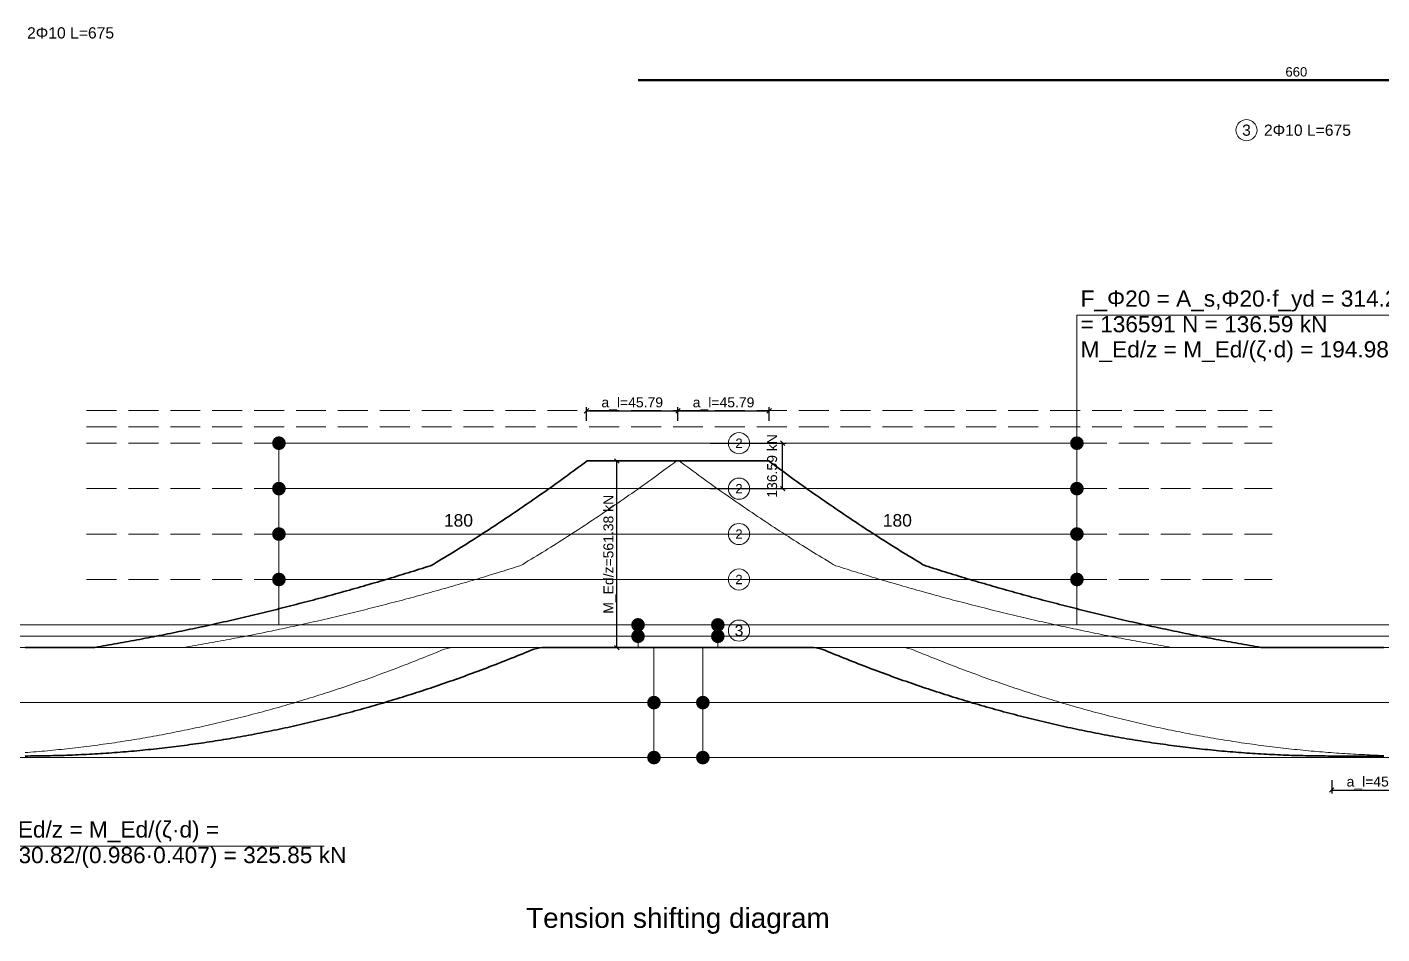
# Model space of a CAD drawing. Header units: millimetres. Extents: x -455 to 11942, y -2742 to 3320.
# Drawn here: x 2015 to 2694, y -2346 to -1892 of the extents above; entities that cross this region are included whole.
import ezdxf
from ezdxf.enums import TextEntityAlignment as Align

# ---------------------------------------------------------------- set-up
doc = ezdxf.new("R2010")
doc.units = ezdxf.units.MM
doc.linetypes.add('RC_DASHED', pattern=[21, 15, -6])
for name, color, linetype, lineweight in [('D-BARS', 1, 'Continuous', 50), ('D-CONCRETE', 7, 'Continuous', 35), ('D-DIM', 3, 'Continuous', 18), ('D-HIDDEN', 8, 'RC_DASHED', 13), ('D-TEXT', 7, 'Continuous', 18)]:
    doc.layers.add(name, color=color, linetype=linetype, lineweight=lineweight)
doc.styles.add('RC_TEXT', font='arial.ttf')
doc.dimstyles.new('RC_D25', dxfattribs={"dimtxt": 5, "dimasz": 2.25, "dimexe": 1.75, "dimexo": 1.25, "dimgap": 1, "dimtad": 1, "dimdec": 1, "dimdsep": 46, "dimtxsty": 'RC_TEXT', "dimblk": 'OBLIQUE', "dimcen": 2.5, "dimclrd": 3, "dimclre": 3, "dimclrt": 3, "dimazin": 3, "dimtfac": 1, "dimtmove": 2, "dimatfit": 3})

# ---------------------------------------------------------------- blocks, each defined once
blk = doc.blocks.new('_Oblique')
at = {"color": 0, "linetype": 'ByBlock', "lineweight": -2}
blk.add_line((-0.5, -0.5), (0.5, 0.5), dxfattribs=at)

msp = doc.modelspace()

# ---------------------------------------------------------------- hatches: boundary and pattern name
at = {"layer": 'D-TEXT'}
h = msp.add_hatch(color=7, dxfattribs=at)
h.dxf.hatch_style = 1
edge = h.paths.add_edge_path()
edge.add_arc((2141.42, -2100.39), 3.44, 0, 360)
h = msp.add_hatch(color=7, dxfattribs=at)
h.dxf.hatch_style = 1
edge = h.paths.add_edge_path()
edge.add_arc((2541.42, -2100.39), 3.44, 0, 360)
h = msp.add_hatch(color=7, dxfattribs=at)
h.dxf.hatch_style = 1
edge = h.paths.add_edge_path()
edge.add_arc((2141.42, -2123.16), 3.44, 0, 360)
h = msp.add_hatch(color=7, dxfattribs=at)
h.dxf.hatch_style = 1
edge = h.paths.add_edge_path()
edge.add_arc((2541.42, -2123.16), 3.44, 0, 360)
h = msp.add_hatch(color=7, dxfattribs=at)
h.dxf.hatch_style = 1
edge = h.paths.add_edge_path()
edge.add_arc((2141.42, -2145.92), 3.44, 0, 360)
h = msp.add_hatch(color=7, dxfattribs=at)
h.dxf.hatch_style = 1
edge = h.paths.add_edge_path()
edge.add_arc((2541.42, -2145.92), 3.44, 0, 360)
h = msp.add_hatch(color=7, dxfattribs=at)
h.dxf.hatch_style = 1
edge = h.paths.add_edge_path()
edge.add_arc((2141.42, -2168.69), 3.44, 0, 360)
h = msp.add_hatch(color=7, dxfattribs=at)
h.dxf.hatch_style = 1
edge = h.paths.add_edge_path()
edge.add_arc((2541.42, -2168.69), 3.44, 0, 360)
h = msp.add_hatch(color=7, dxfattribs=at)
h.dxf.hatch_style = 1
edge = h.paths.add_edge_path()
edge.add_arc((2321.42, -2191.45), 3.44, 0, 360)
h = msp.add_hatch(color=7, dxfattribs=at)
h.dxf.hatch_style = 1
edge = h.paths.add_edge_path()
edge.add_arc((2361.42, -2191.45), 3.44, 0, 360)
h = msp.add_hatch(color=7, dxfattribs=at)
h.dxf.hatch_style = 1
edge = h.paths.add_edge_path()
edge.add_arc((2321.42, -2197.14), 3.44, 0, 360)
h = msp.add_hatch(color=7, dxfattribs=at)
h.dxf.hatch_style = 1
edge = h.paths.add_edge_path()
edge.add_arc((2361.42, -2197.14), 3.44, 0, 360)
h = msp.add_hatch(color=7, dxfattribs=at)
h.dxf.hatch_style = 1
edge = h.paths.add_edge_path()
edge.add_arc((2329.42, -2230.38), 3.44, 0, 360)
h = msp.add_hatch(color=7, dxfattribs=at)
h.dxf.hatch_style = 1
edge = h.paths.add_edge_path()
edge.add_arc((2353.92, -2230.38), 3.44, 0, 360)
h = msp.add_hatch(color=7, dxfattribs=at)
h.dxf.hatch_style = 1
edge = h.paths.add_edge_path()
edge.add_arc((2329.42, -2257.93), 3.44, 0, 360)
h = msp.add_hatch(color=7, dxfattribs=at)
h.dxf.hatch_style = 1
edge = h.paths.add_edge_path()
edge.add_arc((2353.92, -2257.93), 3.44, 0, 360)

# ---------------------------------------------------------------- linework, layer by layer
at = {"layer": 'D-BARS'}
msp.add_lwpolyline([(2321.42, -1918.52), (2981.42, -1918.52), (2981.42, -1933.52)], dxfattribs=at)
at = {"layer": 'D-CONCRETE'}
for points in [[(2014.15, -2202.83), (2015.55, -2202.83), (2016.96, -2202.83), (2018.36, -2202.83), (2019.76, -2202.83), (2021.16, -2202.83), (2022.56, -2202.83), (2023.96, -2202.83), (2025.37, -2202.83), (2026.77, -2202.83), (2028.17, -2202.83), (2029.57, -2202.83), (2030.97, -2202.83), (2032.37, -2202.83), (2033.77, -2202.83), (2035.18, -2202.83), (2036.58, -2202.83), (2037.98, -2202.83), (2039.38, -2202.83), (2040.78, -2202.83), (2042.18, -2202.83), (2043.59, -2202.83), (2044.99, -2202.83), (2046.39, -2202.83), (2047.79, -2202.83), (2049.19, -2202.72), (2050.59, -2202.48), (2051.99, -2202.24), (2053.4, -2202), (2054.8, -2201.75), (2056.2, -2201.51), (2057.6, -2201.26), (2059, -2201.01), (2060.4, -2200.77), (2061.81, -2200.51), (2063.21, -2200.26), (2064.61, -2200), (2066.01, -2199.75), (2067.41, -2199.49), (2068.81, -2199.23), (2070.22, -2198.97), (2071.62, -2198.7), (2073.02, -2198.44), (2074.42, -2198.17), (2075.82, -2197.9), (2077.22, -2197.63), (2078.62, -2197.36), (2080.03, -2197.08), (2081.43, -2196.81), (2082.83, -2196.53), (2084.23, -2196.25), (2085.63, -2195.97), (2087.03, -2195.69), (2088.44, -2195.4), (2089.84, -2195.12), (2091.24, -2194.83), (2092.64, -2194.54), (2094.04, -2194.25), (2095.44, -2193.95), (2096.84, -2193.66), (2098.25, -2193.36), (2099.65, -2193.06), (2101.05, -2192.76), (2102.45, -2192.46), (2103.85, -2192.16), (2105.25, -2191.85), (2106.66, -2191.55), (2108.06, -2191.24), (2109.46, -2190.93), (2110.86, -2190.61), (2112.26, -2190.3), (2113.66, -2189.98), (2115.07, -2189.67), (2116.47, -2189.35), (2117.87, -2189.03), (2119.27, -2188.7), (2120.67, -2188.38), (2122.07, -2188.05), (2123.47, -2187.73), (2124.88, -2187.39), (2126.28, -2187.06), (2127.68, -2186.73), (2129.08, -2186.4), (2130.48, -2186.06), (2131.88, -2185.72), (2133.29, -2185.38), (2134.69, -2185.04), (2136.09, -2184.7), (2137.49, -2184.35), (2138.89, -2184), (2140.29, -2183.66), (2141.69, -2183.3), (2143.1, -2182.95), (2144.5, -2182.6), (2145.9, -2182.24), (2147.3, -2181.89), (2148.7, -2181.53), (2150.1, -2181.17), (2151.51, -2180.8), (2152.91, -2180.44), (2154.31, -2180.07), (2155.71, -2179.71), (2157.11, -2179.34), (2158.51, -2178.97), (2159.91, -2178.59), (2161.32, -2178.22), (2162.72, -2177.84), (2164.12, -2177.46), (2165.52, -2177.08), (2166.92, -2176.7), (2168.32, -2176.32), (2169.73, -2175.93), (2171.13, -2175.55), (2172.53, -2175.16), (2173.93, -2174.77), (2175.33, -2174.38), (2176.73, -2173.98), (2178.14, -2173.59), (2179.54, -2173.19), (2180.94, -2172.79), (2182.34, -2172.39), (2183.74, -2171.99), (2185.14, -2171.58), (2186.54, -2171.18), (2187.95, -2170.77), (2189.35, -2170.36), (2190.75, -2169.95), (2192.15, -2169.54), (2193.55, -2169.12), (2194.95, -2168.71), (2196.36, -2168.29), (2197.76, -2167.87), (2199.16, -2167.45), (2200.56, -2167.02), (2201.96, -2166.6), (2203.36, -2166.17), (2204.76, -2165.74), (2206.17, -2165.31), (2207.57, -2164.88), (2208.97, -2164.45), (2210.37, -2164.01), (2211.77, -2163.58), (2213.17, -2163.14), (2214.58, -2162.7), (2215.98, -2162.25), (2217.38, -2161.81), (2218.78, -2161.09), (2220.18, -2160.25), (2221.58, -2159.41), (2222.98, -2158.56), (2224.39, -2157.7), (2225.79, -2156.85), (2227.19, -2155.99), (2228.59, -2155.12), (2229.99, -2154.26), (2231.39, -2153.38), (2232.8, -2152.51), (2234.2, -2151.63), (2235.6, -2150.75), (2237, -2149.86), (2238.4, -2148.97), (2239.8, -2148.08), (2241.21, -2147.18), (2242.61, -2146.28), (2244.01, -2145.37), (2245.41, -2144.47), (2246.81, -2143.55), (2248.21, -2142.64), (2249.61, -2141.72), (2251.02, -2140.79), (2252.42, -2139.87), (2253.82, -2138.94), (2255.22, -2138), (2256.62, -2137.06), (2258.02, -2136.12), (2259.43, -2135.17), (2260.83, -2134.23), (2262.23, -2133.27), (2263.63, -2132.31), (2265.03, -2131.35), (2266.43, -2130.39), (2267.83, -2129.42), (2269.24, -2128.45), (2270.64, -2127.47), (2272.04, -2126.49), (2273.44, -2125.51), (2274.84, -2124.52), (2276.24, -2123.53), (2277.65, -2122.54), (2279.05, -2121.54), (2280.45, -2120.54), (2281.85, -2119.53), (2283.25, -2118.52), (2284.65, -2117.51), (2286.06, -2116.49), (2287.46, -2115.47), (2288.86, -2114.45), (2290.26, -2113.42), (2291.66, -2112.39), (2293.06, -2111.35), (2294.46, -2110.31), (2295.87, -2109.27), (2297.27, -2109.27), (2298.67, -2109.27), (2300.07, -2109.27), (2301.47, -2109.27), (2302.87, -2109.27), (2304.28, -2109.27), (2305.68, -2109.27), (2307.08, -2109.27), (2308.48, -2109.27), (2309.88, -2109.27), (2311.28, -2109.27), (2312.68, -2109.27), (2314.09, -2109.27), (2315.49, -2109.27), (2316.89, -2109.27), (2318.29, -2109.27), (2319.69, -2109.27), (2321.09, -2109.27), (2322.5, -2109.27), (2323.9, -2109.27), (2325.3, -2109.27), (2326.7, -2109.27), (2328.1, -2109.27), (2329.5, -2109.27), (2330.9, -2109.27), (2332.31, -2109.27), (2333.71, -2109.27), (2335.11, -2109.27), (2336.51, -2109.27), (2337.91, -2109.27), (2339.31, -2109.27), (2340.72, -2109.27), (2342.12, -2109.27), (2343.52, -2109.27), (2344.92, -2109.27), (2346.32, -2109.27), (2347.72, -2109.27), (2349.13, -2109.27), (2350.53, -2109.27), (2351.93, -2109.27), (2353.33, -2109.27), (2354.73, -2109.27), (2356.13, -2109.27), (2357.53, -2109.27), (2358.94, -2109.27), (2360.34, -2109.27), (2361.74, -2109.27), (2363.14, -2109.27), (2364.54, -2109.27), (2365.94, -2109.27), (2367.35, -2109.27), (2368.75, -2109.27), (2370.15, -2109.27), (2371.55, -2109.27), (2372.95, -2109.27), (2374.35, -2109.27), (2375.75, -2109.27), (2377.16, -2109.27), (2378.56, -2109.27), (2379.96, -2109.27), (2381.36, -2109.27), (2382.76, -2109.27), (2384.16, -2109.27), (2385.57, -2109.27), (2386.97, -2109.27), (2388.37, -2110.31), (2389.77, -2111.35), (2391.17, -2112.39), (2392.57, -2113.42), (2393.97, -2114.45), (2395.38, -2115.47), (2396.78, -2116.49), (2398.18, -2117.51), (2399.58, -2118.52), (2400.98, -2119.53), (2402.38, -2120.54), (2403.79, -2121.54), (2405.19, -2122.54), (2406.59, -2123.53), (2407.99, -2124.52), (2409.39, -2125.51), (2410.79, -2126.49), (2412.2, -2127.47), (2413.6, -2128.45), (2415, -2129.42), (2416.4, -2130.39), (2417.8, -2131.35), (2419.2, -2132.31), (2420.6, -2133.27), (2422.01, -2134.23), (2423.41, -2135.17), (2424.81, -2136.12), (2426.21, -2137.06), (2427.61, -2138), (2429.01, -2138.94), (2430.42, -2139.87), (2431.82, -2140.79), (2433.22, -2141.72), (2434.62, -2142.64), (2436.02, -2143.55), (2437.42, -2144.47), (2438.82, -2145.37), (2440.23, -2146.28), (2441.63, -2147.18), (2443.03, -2148.08), (2444.43, -2148.97), (2445.83, -2149.86), (2447.23, -2150.75), (2448.64, -2151.63), (2450.04, -2152.51), (2451.44, -2153.38), (2452.84, -2154.26), (2454.24, -2155.12), (2455.64, -2155.99), (2457.05, -2156.85), (2458.45, -2157.7), (2459.85, -2158.56), (2461.25, -2159.41), (2462.65, -2160.25), (2464.05, -2161.09), (2465.45, -2161.81), (2466.86, -2162.25), (2468.26, -2162.7), (2469.66, -2163.14), (2471.06, -2163.58), (2472.46, -2164.01), (2473.86, -2164.45), (2475.27, -2164.88), (2476.67, -2165.31), (2478.07, -2165.74), (2479.47, -2166.17), (2480.87, -2166.6), (2482.27, -2167.02), (2483.67, -2167.45), (2485.08, -2167.87), (2486.48, -2168.29), (2487.88, -2168.71), (2489.28, -2169.12), (2490.68, -2169.54), (2492.08, -2169.95), (2493.49, -2170.36), (2494.89, -2170.77), (2496.29, -2171.18), (2497.69, -2171.58), (2499.09, -2171.99), (2500.49, -2172.39), (2501.89, -2172.79), (2503.3, -2173.19), (2504.7, -2173.59), (2506.1, -2173.98), (2507.5, -2174.38), (2508.9, -2174.77), (2510.3, -2175.16), (2511.71, -2175.55), (2513.11, -2175.93), (2514.51, -2176.32), (2515.91, -2176.7), (2517.31, -2177.08), (2518.71, -2177.46), (2520.12, -2177.84), (2521.52, -2178.22), (2522.92, -2178.59), (2524.32, -2178.97), (2525.72, -2179.34), (2527.12, -2179.71), (2528.52, -2180.07), (2529.93, -2180.44), (2531.33, -2180.8), (2532.73, -2181.17), (2534.13, -2181.53), (2535.53, -2181.89), (2536.93, -2182.24), (2538.34, -2182.6), (2539.74, -2182.95), (2541.14, -2183.3), (2542.54, -2183.66), (2543.94, -2184), (2545.34, -2184.35), (2546.74, -2184.7), (2548.15, -2185.04), (2549.55, -2185.38), (2550.95, -2185.72), (2552.35, -2186.06), (2553.75, -2186.4), (2555.15, -2186.73), (2556.56, -2187.06), (2557.96, -2187.39), (2559.36, -2187.73), (2560.76, -2188.05), (2562.16, -2188.38), (2563.56, -2188.7), (2564.96, -2189.03), (2566.37, -2189.35), (2567.77, -2189.67), (2569.17, -2189.98), (2570.57, -2190.3), (2571.97, -2190.61), (2573.37, -2190.93), (2574.78, -2191.24), (2576.18, -2191.55), (2577.58, -2191.85), (2578.98, -2192.16), (2580.38, -2192.46), (2581.78, -2192.76), (2583.19, -2193.06), (2584.59, -2193.36), (2585.99, -2193.66), (2587.39, -2193.95), (2588.79, -2194.25), (2590.19, -2194.54), (2591.59, -2194.83), (2593, -2195.12), (2594.4, -2195.4), (2595.8, -2195.69), (2597.2, -2195.97), (2598.6, -2196.25), (2600, -2196.53), (2601.41, -2196.81), (2602.81, -2197.08), (2604.21, -2197.36), (2605.61, -2197.63), (2607.01, -2197.9), (2608.41, -2198.17), (2609.81, -2198.44), (2611.22, -2198.7), (2612.62, -2198.97), (2614.02, -2199.23), (2615.42, -2199.49), (2616.82, -2199.75), (2618.22, -2200), (2619.63, -2200.26), (2621.03, -2200.51), (2622.43, -2200.77), (2623.83, -2201.01), (2625.23, -2201.26), (2626.63, -2201.51), (2628.04, -2201.75), (2629.44, -2202), (2630.84, -2202.24), (2632.24, -2202.48), (2633.64, -2202.72), (2635.04, -2202.83), (2636.44, -2202.83), (2637.85, -2202.83), (2639.25, -2202.83), (2640.65, -2202.83), (2642.05, -2202.83), (2643.45, -2202.83), (2644.85, -2202.83), (2646.26, -2202.83), (2647.66, -2202.83), (2649.06, -2202.83), (2650.46, -2202.83), (2651.86, -2202.83), (2653.26, -2202.83), (2654.66, -2202.83), (2656.07, -2202.83), (2657.47, -2202.83), (2658.87, -2202.83), (2660.27, -2202.83), (2661.67, -2202.83), (2663.07, -2202.83), (2664.48, -2202.83), (2665.88, -2202.83), (2667.28, -2202.83), (2668.68, -2202.83), (2670.08, -2202.83), (2671.48, -2202.83), (2672.88, -2202.83), (2674.29, -2202.83), (2675.69, -2202.83), (2677.09, -2202.83), (2678.49, -2202.83), (2679.89, -2202.83), (2681.29, -2202.83), (2682.7, -2202.83), (2684.1, -2202.83), (2685.5, -2202.83), (2686.9, -2202.83), (2688.3, -2202.83), (2689.7, -2202.83), (2691.11, -2202.83), (2692.51, -2202.83), (2693.91, -2202.83), (2695.31, -2202.83)], [(2014.15, -2257.14), (2015.55, -2257.14), (2016.96, -2257.13), (2018.36, -2257.12), (2019.76, -2257.11), (2021.16, -2257.09), (2022.56, -2257.08), (2023.96, -2257.06), (2025.37, -2257.03), (2026.77, -2257), (2028.17, -2256.97), (2029.57, -2256.93), (2030.97, -2256.89), (2032.37, -2256.85), (2033.77, -2256.81), (2035.18, -2256.76), (2036.58, -2256.71), (2037.98, -2256.65), (2039.38, -2256.6), (2040.78, -2256.53), (2042.18, -2256.47), (2043.59, -2256.41), (2044.99, -2256.33), (2046.39, -2256.26), (2047.79, -2256.18), (2049.19, -2256.1), (2050.59, -2256.02), (2051.99, -2255.93), (2053.4, -2255.84), (2054.8, -2255.75), (2056.2, -2255.65), (2057.6, -2255.55), (2059, -2255.45), (2060.4, -2255.34), (2061.81, -2255.23), (2063.21, -2255.12), (2064.61, -2255.01), (2066.01, -2254.89), (2067.41, -2254.77), (2068.81, -2254.64), (2070.22, -2254.51), (2071.62, -2254.38), (2073.02, -2254.24), (2074.42, -2254.11), (2075.82, -2253.96), (2077.22, -2253.82), (2078.62, -2253.67), (2080.03, -2253.52), (2081.43, -2253.37), (2082.83, -2253.21), (2084.23, -2253.05), (2085.63, -2252.88), (2087.03, -2252.72), (2088.44, -2252.55), (2089.84, -2252.37), (2091.24, -2252.2), (2092.64, -2252.01), (2094.04, -2251.83), (2095.44, -2251.65), (2096.84, -2251.45), (2098.25, -2251.26), (2099.65, -2251.07), (2101.05, -2250.87), (2102.45, -2250.66), (2103.85, -2250.46), (2105.25, -2250.25), (2106.66, -2250.04), (2108.06, -2249.82), (2109.46, -2249.6), (2110.86, -2249.38), (2112.26, -2249.15), (2113.66, -2248.93), (2115.07, -2248.69), (2116.47, -2248.46), (2117.87, -2248.22), (2119.27, -2247.98), (2120.67, -2247.73), (2122.07, -2247.49), (2123.47, -2247.24), (2124.88, -2246.98), (2126.28, -2246.73), (2127.68, -2246.46), (2129.08, -2246.2), (2130.48, -2245.93), (2131.88, -2245.66), (2133.29, -2245.39), (2134.69, -2245.11), (2136.09, -2244.83), (2137.49, -2244.55), (2138.89, -2244.26), (2140.29, -2243.97), (2141.69, -2243.68), (2143.1, -2243.38), (2144.5, -2243.08), (2145.9, -2242.78), (2147.3, -2242.47), (2148.7, -2242.16), (2150.1, -2241.86), (2151.51, -2241.54), (2152.91, -2241.22), (2154.31, -2240.9), (2155.71, -2240.57), (2157.11, -2240.24), (2158.51, -2239.91), (2159.91, -2239.58), (2161.32, -2239.24), (2162.72, -2238.9), (2164.12, -2238.55), (2165.52, -2238.21), (2166.92, -2237.85), (2168.32, -2237.5), (2169.73, -2237.14), (2171.13, -2236.78), (2172.53, -2236.42), (2173.93, -2236.05), (2175.33, -2235.68), (2176.73, -2235.31), (2178.14, -2234.93), (2179.54, -2234.55), (2180.94, -2234.17), (2182.34, -2233.78), (2183.74, -2233.39), (2185.14, -2233), (2186.54, -2232.6), (2187.95, -2232.2), (2189.35, -2231.8), (2190.75, -2231.39), (2192.15, -2230.99), (2193.55, -2230.58), (2194.95, -2230.16), (2196.36, -2229.74), (2197.76, -2229.32), (2199.16, -2228.89), (2200.56, -2228.46), (2201.96, -2228.03), (2203.36, -2227.6), (2204.76, -2227.16), (2206.17, -2226.72), (2207.57, -2226.27), (2208.97, -2225.83), (2210.37, -2225.38), (2211.77, -2224.92), (2213.17, -2224.47), (2214.58, -2224), (2215.98, -2223.54), (2217.38, -2223.07), (2218.78, -2222.6), (2220.18, -2222.13), (2221.58, -2221.65), (2222.98, -2221.17), (2224.39, -2220.69), (2225.79, -2220.2), (2227.19, -2219.71), (2228.59, -2219.22), (2229.99, -2218.72), (2231.39, -2218.23), (2232.8, -2217.73), (2234.2, -2217.22), (2235.6, -2216.71), (2237, -2216.2), (2238.4, -2215.68), (2239.8, -2215.16), (2241.21, -2214.64), (2242.61, -2214.12), (2244.01, -2213.59), (2245.41, -2213.06), (2246.81, -2212.52), (2248.21, -2211.99), (2249.61, -2211.44), (2251.02, -2210.9), (2252.42, -2210.35), (2253.82, -2209.8), (2255.22, -2209.25), (2256.62, -2208.69), (2258.02, -2208.13), (2259.43, -2207.57), (2260.83, -2207), (2262.23, -2206.43), (2263.63, -2205.86), (2265.03, -2205.28), (2266.43, -2204.7), (2267.83, -2204.12), (2269.24, -2203.67), (2270.64, -2203.26), (2272.04, -2202.85), (2273.44, -2202.83), (2274.84, -2202.83), (2276.24, -2202.83), (2277.65, -2202.83), (2279.05, -2202.83), (2280.45, -2202.83), (2281.85, -2202.83), (2283.25, -2202.83), (2284.65, -2202.83), (2286.06, -2202.83), (2287.46, -2202.83), (2288.86, -2202.83), (2290.26, -2202.83), (2291.66, -2202.83), (2293.06, -2202.83), (2294.46, -2202.83), (2295.87, -2202.83), (2297.27, -2202.83), (2298.67, -2202.83), (2300.07, -2202.83), (2301.47, -2202.83), (2302.87, -2202.83), (2304.28, -2202.83), (2305.68, -2202.83), (2307.08, -2202.83), (2308.48, -2202.83), (2309.88, -2202.83), (2311.28, -2202.83), (2312.68, -2202.83), (2314.09, -2202.83), (2315.49, -2202.83), (2316.89, -2202.83), (2318.29, -2202.83), (2319.69, -2202.83), (2321.09, -2202.83), (2322.5, -2202.83), (2323.9, -2202.83), (2325.3, -2202.83), (2326.7, -2202.83), (2328.1, -2202.83), (2329.5, -2202.83), (2330.9, -2202.83), (2332.31, -2202.83), (2333.71, -2202.83), (2335.11, -2202.83), (2336.51, -2202.83), (2337.91, -2202.83), (2339.31, -2202.83), (2340.72, -2202.83), (2342.12, -2202.83), (2343.52, -2202.83), (2344.92, -2202.83), (2346.32, -2202.83), (2347.72, -2202.83), (2349.13, -2202.83), (2350.53, -2202.83), (2351.93, -2202.83), (2353.33, -2202.83), (2354.73, -2202.83), (2356.13, -2202.83), (2357.53, -2202.83), (2358.94, -2202.83), (2360.34, -2202.83), (2361.74, -2202.83), (2363.14, -2202.83), (2364.54, -2202.83), (2365.94, -2202.83), (2367.35, -2202.83), (2368.75, -2202.83), (2370.15, -2202.83), (2371.55, -2202.83), (2372.95, -2202.83), (2374.35, -2202.83), (2375.75, -2202.83), (2377.16, -2202.83), (2378.56, -2202.83), (2379.96, -2202.83), (2381.36, -2202.83), (2382.76, -2202.83), (2384.16, -2202.83), (2385.57, -2202.83), (2386.97, -2202.83), (2388.37, -2202.83), (2389.77, -2202.83), (2391.17, -2202.83), (2392.57, -2202.83), (2393.97, -2202.83), (2395.38, -2202.83), (2396.78, -2202.83), (2398.18, -2202.83), (2399.58, -2202.83), (2400.98, -2202.83), (2402.38, -2202.83), (2403.79, -2202.83), (2405.19, -2202.83), (2406.59, -2202.83), (2407.99, -2202.83), (2409.39, -2202.83), (2410.79, -2202.85), (2412.2, -2203.26), (2413.6, -2203.67), (2415, -2204.12), (2416.4, -2204.7), (2417.8, -2205.28), (2419.2, -2205.86), (2420.6, -2206.43), (2422.01, -2207), (2423.41, -2207.57), (2424.81, -2208.13), (2426.21, -2208.69), (2427.61, -2209.25), (2429.01, -2209.8), (2430.42, -2210.35), (2431.82, -2210.9), (2433.22, -2211.44), (2434.62, -2211.99), (2436.02, -2212.52), (2437.42, -2213.06), (2438.82, -2213.59), (2440.23, -2214.12), (2441.63, -2214.64), (2443.03, -2215.16), (2444.43, -2215.68), (2445.83, -2216.2), (2447.23, -2216.71), (2448.64, -2217.22), (2450.04, -2217.73), (2451.44, -2218.23), (2452.84, -2218.72), (2454.24, -2219.22), (2455.64, -2219.71), (2457.05, -2220.2), (2458.45, -2220.69), (2459.85, -2221.17), (2461.25, -2221.65), (2462.65, -2222.13), (2464.05, -2222.6), (2465.45, -2223.07), (2466.86, -2223.54), (2468.26, -2224), (2469.66, -2224.47), (2471.06, -2224.92), (2472.46, -2225.38), (2473.86, -2225.83), (2475.27, -2226.27), (2476.67, -2226.72), (2478.07, -2227.16), (2479.47, -2227.6), (2480.87, -2228.03), (2482.27, -2228.46), (2483.67, -2228.89), (2485.08, -2229.32), (2486.48, -2229.74), (2487.88, -2230.16), (2489.28, -2230.58), (2490.68, -2230.99), (2492.08, -2231.39), (2493.49, -2231.8), (2494.89, -2232.2), (2496.29, -2232.6), (2497.69, -2233), (2499.09, -2233.39), (2500.49, -2233.78), (2501.89, -2234.17), (2503.3, -2234.55), (2504.7, -2234.93), (2506.1, -2235.31), (2507.5, -2235.68), (2508.9, -2236.05), (2510.3, -2236.42), (2511.71, -2236.78), (2513.11, -2237.14), (2514.51, -2237.5), (2515.91, -2237.85), (2517.31, -2238.21), (2518.71, -2238.55), (2520.12, -2238.9), (2521.52, -2239.24), (2522.92, -2239.58), (2524.32, -2239.91), (2525.72, -2240.24), (2527.12, -2240.57), (2528.52, -2240.9), (2529.93, -2241.22), (2531.33, -2241.54), (2532.73, -2241.86), (2534.13, -2242.16), (2535.53, -2242.47), (2536.93, -2242.78), (2538.34, -2243.08), (2539.74, -2243.38), (2541.14, -2243.68), (2542.54, -2243.97), (2543.94, -2244.26), (2545.34, -2244.55), (2546.74, -2244.83), (2548.15, -2245.11), (2549.55, -2245.39), (2550.95, -2245.66), (2552.35, -2245.93), (2553.75, -2246.2), (2555.15, -2246.46), (2556.56, -2246.73), (2557.96, -2246.98), (2559.36, -2247.24), (2560.76, -2247.49), (2562.16, -2247.73), (2563.56, -2247.98), (2564.96, -2248.22), (2566.37, -2248.46), (2567.77, -2248.69), (2569.17, -2248.93), (2570.57, -2249.15), (2571.97, -2249.38), (2573.37, -2249.6), (2574.78, -2249.82), (2576.18, -2250.04), (2577.58, -2250.25), (2578.98, -2250.46), (2580.38, -2250.66), (2581.78, -2250.87), (2583.19, -2251.07), (2584.59, -2251.26), (2585.99, -2251.45), (2587.39, -2251.65), (2588.79, -2251.83), (2590.19, -2252.01), (2591.59, -2252.2), (2593, -2252.37), (2594.4, -2252.55), (2595.8, -2252.72), (2597.2, -2252.88), (2598.6, -2253.05), (2600, -2253.21), (2601.41, -2253.37), (2602.81, -2253.52), (2604.21, -2253.67), (2605.61, -2253.82), (2607.01, -2253.96), (2608.41, -2254.11), (2609.81, -2254.24), (2611.22, -2254.38), (2612.62, -2254.51), (2614.02, -2254.64), (2615.42, -2254.77), (2616.82, -2254.89), (2618.22, -2255.01), (2619.63, -2255.12), (2621.03, -2255.23), (2622.43, -2255.34), (2623.83, -2255.45), (2625.23, -2255.55), (2626.63, -2255.65), (2628.04, -2255.75), (2629.44, -2255.84), (2630.84, -2255.93), (2632.24, -2256.02), (2633.64, -2256.1), (2635.04, -2256.18), (2636.44, -2256.26), (2637.85, -2256.33), (2639.25, -2256.41), (2640.65, -2256.47), (2642.05, -2256.53), (2643.45, -2256.6), (2644.85, -2256.65), (2646.26, -2256.71), (2647.66, -2256.76), (2649.06, -2256.81), (2650.46, -2256.85), (2651.86, -2256.89), (2653.26, -2256.93), (2654.66, -2256.97), (2656.07, -2257), (2657.47, -2257.03), (2658.87, -2257.06), (2660.27, -2257.08), (2661.67, -2257.09), (2663.07, -2257.11), (2664.48, -2257.12), (2665.88, -2257.13), (2667.28, -2257.14), (2668.68, -2257.14), (2670.08, -2257.14), (2671.48, -2257.14), (2672.88, -2257.14), (2674.29, -2257.14), (2675.69, -2257.14), (2677.09, -2257.14), (2678.49, -2257.14), (2679.89, -2257.14), (2681.29, -2257.14), (2682.7, -2257.14), (2684.1, -2257.14), (2685.5, -2257.14), (2686.9, -2257.14), (2688.3, -2257.14), (2689.7, -2257.14), (2691.11, -2257.14), (2692.51, -2257.14), (2693.91, -2257.14), (2695.31, -2257.14)]]:
    msp.add_lwpolyline(points, dxfattribs=at)
at = {"layer": 'D-HIDDEN'}
for p, q in [((2044.99, -2084), (2639.25, -2084)), ((2044.99, -2092.2), (2639.25, -2092.2)), ((2044.99, -2100.39), (2141.42, -2100.39)), ((2541.42, -2100.39), (2639.25, -2100.39)), ((2044.99, -2123.16), (2141.42, -2123.16)), ((2541.42, -2123.16), (2639.25, -2123.16)), ((2044.99, -2145.92), (2141.42, -2145.92)), ((2541.42, -2145.92), (2639.25, -2145.92)), ((2044.99, -2168.69), (2141.42, -2168.69)), ((2541.42, -2168.69), (2639.25, -2168.69))]:
    msp.add_line(p, q, dxfattribs=at)
at = {"layer": 'D-TEXT'}
for p, q in [((2541.42, -2100.39), (2541.42, -2036.27)), ((2541.42, -2036.27), (2813.44, -2036.27)), ((2141.42, -2100.39), (2541.42, -2100.39)), ((2141.42, -2191.45), (2141.42, -2100.39)), ((2541.42, -2191.45), (2541.42, -2100.39)), ((2141.42, -2123.16), (2541.42, -2123.16)), ((2141.42, -2145.92), (2541.42, -2145.92)), ((2321.42, -2145.92), (2141.42, -2145.92)), ((2361.42, -2145.92), (2541.42, -2145.92)), ((2141.42, -2168.69), (2541.42, -2168.69)), ((1701.42, -2191.45), (2981.42, -2191.45)), ((2321.42, -2202.83), (2321.42, -2191.45)), ((2361.42, -2202.83), (2361.42, -2191.45)), ((1701.42, -2197.14), (2981.42, -2197.14)), ((1698.92, -2202.83), (2983.92, -2202.83)), ((2329.42, -2202.83), (2329.42, -2257.93)), ((2353.92, -2202.83), (2353.92, -2257.93)), ((1701.42, -2230.38), (2981.42, -2230.38)), ((1701.42, -2257.93), (2981.42, -2257.93))]:
    msp.add_line(p, q, dxfattribs=at)
for points in [[(2014.15, -2202.83), (2015.55, -2202.83), (2016.96, -2202.83), (2018.36, -2202.83), (2019.76, -2202.83), (2021.16, -2202.83), (2022.56, -2202.83), (2023.96, -2202.83), (2025.37, -2202.83), (2026.77, -2202.83), (2028.17, -2202.83), (2029.57, -2202.83), (2030.97, -2202.83), (2032.37, -2202.83), (2033.77, -2202.83), (2035.18, -2202.83), (2036.58, -2202.83), (2037.98, -2202.83), (2039.38, -2202.83), (2040.78, -2202.83), (2042.18, -2202.83), (2043.59, -2202.83), (2044.99, -2202.83), (2046.39, -2202.83), (2047.79, -2202.83), (2049.19, -2202.83), (2050.59, -2202.83), (2051.99, -2202.83), (2053.4, -2202.83), (2054.8, -2202.83), (2056.2, -2202.83), (2057.6, -2202.83), (2059, -2202.83), (2060.4, -2202.83), (2061.81, -2202.83), (2063.21, -2202.83), (2064.61, -2202.83), (2066.01, -2202.83), (2067.41, -2202.83), (2068.81, -2202.83), (2070.22, -2202.83), (2071.62, -2202.83), (2073.02, -2202.83), (2074.42, -2202.83), (2075.82, -2202.83), (2077.22, -2202.83), (2078.62, -2202.83), (2080.03, -2202.83), (2081.43, -2202.83), (2082.83, -2202.83), (2084.23, -2202.83), (2085.63, -2202.83), (2087.03, -2202.83), (2088.44, -2202.83), (2089.84, -2202.83), (2091.24, -2202.83), (2092.64, -2202.83), (2094.04, -2202.72), (2095.44, -2202.48), (2096.84, -2202.24), (2098.25, -2202), (2099.65, -2201.75), (2101.05, -2201.51), (2102.45, -2201.26), (2103.85, -2201.01), (2105.25, -2200.77), (2106.66, -2200.51), (2108.06, -2200.26), (2109.46, -2200), (2110.86, -2199.75), (2112.26, -2199.49), (2113.66, -2199.23), (2115.07, -2198.97), (2116.47, -2198.7), (2117.87, -2198.44), (2119.27, -2198.17), (2120.67, -2197.9), (2122.07, -2197.63), (2123.47, -2197.36), (2124.88, -2197.08), (2126.28, -2196.81), (2127.68, -2196.53), (2129.08, -2196.25), (2130.48, -2195.97), (2131.88, -2195.69), (2133.29, -2195.4), (2134.69, -2195.12), (2136.09, -2194.83), (2137.49, -2194.54), (2138.89, -2194.25), (2140.29, -2193.95), (2141.69, -2193.66), (2143.1, -2193.36), (2144.5, -2193.06), (2145.9, -2192.76), (2147.3, -2192.46), (2148.7, -2192.16), (2150.1, -2191.85), (2151.51, -2191.55), (2152.91, -2191.24), (2154.31, -2190.93), (2155.71, -2190.61), (2157.11, -2190.3), (2158.51, -2189.98), (2159.91, -2189.67), (2161.32, -2189.35), (2162.72, -2189.03), (2164.12, -2188.7), (2165.52, -2188.38), (2166.92, -2188.05), (2168.32, -2187.73), (2169.73, -2187.39), (2171.13, -2187.06), (2172.53, -2186.73), (2173.93, -2186.4), (2175.33, -2186.06), (2176.73, -2185.72), (2178.14, -2185.38), (2179.54, -2185.04), (2180.94, -2184.7), (2182.34, -2184.35), (2183.74, -2184), (2185.14, -2183.66), (2186.54, -2183.3), (2187.95, -2182.95), (2189.35, -2182.6), (2190.75, -2182.24), (2192.15, -2181.89), (2193.55, -2181.53), (2194.95, -2181.17), (2196.36, -2180.8), (2197.76, -2180.44), (2199.16, -2180.07), (2200.56, -2179.71), (2201.96, -2179.34), (2203.36, -2178.97), (2204.76, -2178.59), (2206.17, -2178.22), (2207.57, -2177.84), (2208.97, -2177.46), (2210.37, -2177.08), (2211.77, -2176.7), (2213.17, -2176.32), (2214.58, -2175.93), (2215.98, -2175.55), (2217.38, -2175.16), (2218.78, -2174.77), (2220.18, -2174.38), (2221.58, -2173.98), (2222.98, -2173.59), (2224.39, -2173.19), (2225.79, -2172.79), (2227.19, -2172.39), (2228.59, -2171.99), (2229.99, -2171.58), (2231.39, -2171.18), (2232.8, -2170.77), (2234.2, -2170.36), (2235.6, -2169.95), (2237, -2169.54), (2238.4, -2169.12), (2239.8, -2168.71), (2241.21, -2168.29), (2242.61, -2167.87), (2244.01, -2167.45), (2245.41, -2167.02), (2246.81, -2166.6), (2248.21, -2166.17), (2249.61, -2165.74), (2251.02, -2165.31), (2252.42, -2164.88), (2253.82, -2164.45), (2255.22, -2164.01), (2256.62, -2163.58), (2258.02, -2163.14), (2259.43, -2162.7), (2260.83, -2162.25), (2262.23, -2161.81), (2263.63, -2161.09), (2265.03, -2160.25), (2266.43, -2159.41), (2267.83, -2158.56), (2269.24, -2157.7), (2270.64, -2156.85), (2272.04, -2155.99), (2273.44, -2155.12), (2274.84, -2154.26), (2276.24, -2153.38), (2277.65, -2152.51), (2279.05, -2151.63), (2280.45, -2150.75), (2281.85, -2149.86), (2283.25, -2148.97), (2284.65, -2148.08), (2286.06, -2147.18), (2287.46, -2146.28), (2288.86, -2145.37), (2290.26, -2144.47), (2291.66, -2143.55), (2293.06, -2142.64), (2294.46, -2141.72), (2295.87, -2140.79), (2297.27, -2139.87), (2298.67, -2138.94), (2300.07, -2138), (2301.47, -2137.06), (2302.87, -2136.12), (2304.28, -2135.17), (2305.68, -2134.23), (2307.08, -2133.27), (2308.48, -2132.31), (2309.88, -2131.35), (2311.28, -2130.39), (2312.68, -2129.42), (2314.09, -2128.45), (2315.49, -2127.47), (2316.89, -2126.49), (2318.29, -2125.51), (2319.69, -2124.52), (2321.09, -2123.53), (2322.5, -2122.54), (2323.9, -2121.54), (2325.3, -2120.54), (2326.7, -2119.53), (2328.1, -2118.52), (2329.5, -2117.51), (2330.9, -2116.49), (2332.31, -2115.47), (2333.71, -2114.45), (2335.11, -2113.42), (2336.51, -2112.39), (2337.91, -2111.35), (2339.31, -2110.31), (2340.72, -2109.27), (2342.12, -2109.27), (2343.52, -2110.31), (2344.92, -2111.35), (2346.32, -2112.39), (2347.72, -2113.42), (2349.13, -2114.45), (2350.53, -2115.47), (2351.93, -2116.49), (2353.33, -2117.51), (2354.73, -2118.52), (2356.13, -2119.53), (2357.53, -2120.54), (2358.94, -2121.54), (2360.34, -2122.54), (2361.74, -2123.53), (2363.14, -2124.52), (2364.54, -2125.51), (2365.94, -2126.49), (2367.35, -2127.47), (2368.75, -2128.45), (2370.15, -2129.42), (2371.55, -2130.39), (2372.95, -2131.35), (2374.35, -2132.31), (2375.75, -2133.27), (2377.16, -2134.23), (2378.56, -2135.17), (2379.96, -2136.12), (2381.36, -2137.06), (2382.76, -2138), (2384.16, -2138.94), (2385.57, -2139.87), (2386.97, -2140.79), (2388.37, -2141.72), (2389.77, -2142.64), (2391.17, -2143.55), (2392.57, -2144.47), (2393.97, -2145.37), (2395.38, -2146.28), (2396.78, -2147.18), (2398.18, -2148.08), (2399.58, -2148.97), (2400.98, -2149.86), (2402.38, -2150.75), (2403.79, -2151.63), (2405.19, -2152.51), (2406.59, -2153.38), (2407.99, -2154.26), (2409.39, -2155.12), (2410.79, -2155.99), (2412.2, -2156.85), (2413.6, -2157.7), (2415, -2158.56), (2416.4, -2159.41), (2417.8, -2160.25), (2419.2, -2161.09), (2420.6, -2161.81), (2422.01, -2162.25), (2423.41, -2162.7), (2424.81, -2163.14), (2426.21, -2163.58), (2427.61, -2164.01), (2429.01, -2164.45), (2430.42, -2164.88), (2431.82, -2165.31), (2433.22, -2165.74), (2434.62, -2166.17), (2436.02, -2166.6), (2437.42, -2167.02), (2438.82, -2167.45), (2440.23, -2167.87), (2441.63, -2168.29), (2443.03, -2168.71), (2444.43, -2169.12), (2445.83, -2169.54), (2447.23, -2169.95), (2448.64, -2170.36), (2450.04, -2170.77), (2451.44, -2171.18), (2452.84, -2171.58), (2454.24, -2171.99), (2455.64, -2172.39), (2457.05, -2172.79), (2458.45, -2173.19), (2459.85, -2173.59), (2461.25, -2173.98), (2462.65, -2174.38), (2464.05, -2174.77), (2465.45, -2175.16), (2466.86, -2175.55), (2468.26, -2175.93), (2469.66, -2176.32), (2471.06, -2176.7), (2472.46, -2177.08), (2473.86, -2177.46), (2475.27, -2177.84), (2476.67, -2178.22), (2478.07, -2178.59), (2479.47, -2178.97), (2480.87, -2179.34), (2482.27, -2179.71), (2483.67, -2180.07), (2485.08, -2180.44), (2486.48, -2180.8), (2487.88, -2181.17), (2489.28, -2181.53), (2490.68, -2181.89), (2492.08, -2182.24), (2493.49, -2182.6), (2494.89, -2182.95), (2496.29, -2183.3), (2497.69, -2183.66), (2499.09, -2184), (2500.49, -2184.35), (2501.89, -2184.7), (2503.3, -2185.04), (2504.7, -2185.38), (2506.1, -2185.72), (2507.5, -2186.06), (2508.9, -2186.4), (2510.3, -2186.73), (2511.71, -2187.06), (2513.11, -2187.39), (2514.51, -2187.73), (2515.91, -2188.05), (2517.31, -2188.38), (2518.71, -2188.7), (2520.12, -2189.03), (2521.52, -2189.35), (2522.92, -2189.67), (2524.32, -2189.98), (2525.72, -2190.3), (2527.12, -2190.61), (2528.52, -2190.93), (2529.93, -2191.24), (2531.33, -2191.55), (2532.73, -2191.85), (2534.13, -2192.16), (2535.53, -2192.46), (2536.93, -2192.76), (2538.34, -2193.06), (2539.74, -2193.36), (2541.14, -2193.66), (2542.54, -2193.95), (2543.94, -2194.25), (2545.34, -2194.54), (2546.74, -2194.83), (2548.15, -2195.12), (2549.55, -2195.4), (2550.95, -2195.69), (2552.35, -2195.97), (2553.75, -2196.25), (2555.15, -2196.53), (2556.56, -2196.81), (2557.96, -2197.08), (2559.36, -2197.36), (2560.76, -2197.63), (2562.16, -2197.9), (2563.56, -2198.17), (2564.96, -2198.44), (2566.37, -2198.7), (2567.77, -2198.97), (2569.17, -2199.23), (2570.57, -2199.49), (2571.97, -2199.75), (2573.37, -2200), (2574.78, -2200.26), (2576.18, -2200.51), (2577.58, -2200.77), (2578.98, -2201.01), (2580.38, -2201.26), (2581.78, -2201.51), (2583.19, -2201.75), (2584.59, -2202), (2585.99, -2202.24), (2587.39, -2202.48), (2588.79, -2202.72), (2590.19, -2202.83), (2591.59, -2202.83), (2593, -2202.83), (2594.4, -2202.83), (2595.8, -2202.83), (2597.2, -2202.83), (2598.6, -2202.83), (2600, -2202.83), (2601.41, -2202.83), (2602.81, -2202.83), (2604.21, -2202.83), (2605.61, -2202.83), (2607.01, -2202.83), (2608.41, -2202.83), (2609.81, -2202.83), (2611.22, -2202.83), (2612.62, -2202.83), (2614.02, -2202.83), (2615.42, -2202.83), (2616.82, -2202.83), (2618.22, -2202.83), (2619.63, -2202.83), (2621.03, -2202.83), (2622.43, -2202.83), (2623.83, -2202.83), (2625.23, -2202.83), (2626.63, -2202.83), (2628.04, -2202.83), (2629.44, -2202.83), (2630.84, -2202.83), (2632.24, -2202.83), (2633.64, -2202.83), (2635.04, -2202.83), (2636.44, -2202.83), (2637.85, -2202.83), (2639.25, -2202.83), (2640.65, -2202.83), (2642.05, -2202.83), (2643.45, -2202.83), (2644.85, -2202.83), (2646.26, -2202.83), (2647.66, -2202.83), (2649.06, -2202.83), (2650.46, -2202.83), (2651.86, -2202.83), (2653.26, -2202.83), (2654.66, -2202.83), (2656.07, -2202.83), (2657.47, -2202.83), (2658.87, -2202.83), (2660.27, -2202.83), (2661.67, -2202.83), (2663.07, -2202.83), (2664.48, -2202.83), (2665.88, -2202.83), (2667.28, -2202.83), (2668.68, -2202.83), (2670.08, -2202.83), (2671.48, -2202.83), (2672.88, -2202.83), (2674.29, -2202.83), (2675.69, -2202.83), (2677.09, -2202.83), (2678.49, -2202.83), (2679.89, -2202.83), (2681.29, -2202.83), (2682.7, -2202.83), (2684.1, -2202.83), (2685.5, -2202.83), (2686.9, -2202.83), (2688.3, -2202.83), (2689.7, -2202.83), (2691.11, -2202.83), (2692.51, -2202.83), (2693.91, -2202.83), (2695.31, -2202.83)], [(2014.15, -2255.45), (2015.55, -2255.34), (2016.96, -2255.23), (2018.36, -2255.12), (2019.76, -2255.01), (2021.16, -2254.89), (2022.56, -2254.77), (2023.96, -2254.64), (2025.37, -2254.51), (2026.77, -2254.38), (2028.17, -2254.24), (2029.57, -2254.11), (2030.97, -2253.96), (2032.37, -2253.82), (2033.77, -2253.67), (2035.18, -2253.52), (2036.58, -2253.37), (2037.98, -2253.21), (2039.38, -2253.05), (2040.78, -2252.88), (2042.18, -2252.72), (2043.59, -2252.55), (2044.99, -2252.37), (2046.39, -2252.2), (2047.79, -2252.01), (2049.19, -2251.83), (2050.59, -2251.65), (2051.99, -2251.45), (2053.4, -2251.26), (2054.8, -2251.07), (2056.2, -2250.87), (2057.6, -2250.66), (2059, -2250.46), (2060.4, -2250.25), (2061.81, -2250.04), (2063.21, -2249.82), (2064.61, -2249.6), (2066.01, -2249.38), (2067.41, -2249.15), (2068.81, -2248.93), (2070.22, -2248.69), (2071.62, -2248.46), (2073.02, -2248.22), (2074.42, -2247.98), (2075.82, -2247.73), (2077.22, -2247.49), (2078.62, -2247.24), (2080.03, -2246.98), (2081.43, -2246.73), (2082.83, -2246.46), (2084.23, -2246.2), (2085.63, -2245.93), (2087.03, -2245.66), (2088.44, -2245.39), (2089.84, -2245.11), (2091.24, -2244.83), (2092.64, -2244.55), (2094.04, -2244.26), (2095.44, -2243.97), (2096.84, -2243.68), (2098.25, -2243.38), (2099.65, -2243.08), (2101.05, -2242.78), (2102.45, -2242.47), (2103.85, -2242.16), (2105.25, -2241.86), (2106.66, -2241.54), (2108.06, -2241.22), (2109.46, -2240.9), (2110.86, -2240.57), (2112.26, -2240.24), (2113.66, -2239.91), (2115.07, -2239.58), (2116.47, -2239.24), (2117.87, -2238.9), (2119.27, -2238.55), (2120.67, -2238.21), (2122.07, -2237.85), (2123.47, -2237.5), (2124.88, -2237.14), (2126.28, -2236.78), (2127.68, -2236.42), (2129.08, -2236.05), (2130.48, -2235.68), (2131.88, -2235.31), (2133.29, -2234.93), (2134.69, -2234.55), (2136.09, -2234.17), (2137.49, -2233.78), (2138.89, -2233.39), (2140.29, -2233), (2141.69, -2232.6), (2143.1, -2232.2), (2144.5, -2231.8), (2145.9, -2231.39), (2147.3, -2230.99), (2148.7, -2230.58), (2150.1, -2230.16), (2151.51, -2229.74), (2152.91, -2229.32), (2154.31, -2228.89), (2155.71, -2228.46), (2157.11, -2228.03), (2158.51, -2227.6), (2159.91, -2227.16), (2161.32, -2226.72), (2162.72, -2226.27), (2164.12, -2225.83), (2165.52, -2225.38), (2166.92, -2224.92), (2168.32, -2224.47), (2169.73, -2224), (2171.13, -2223.54), (2172.53, -2223.07), (2173.93, -2222.6), (2175.33, -2222.13), (2176.73, -2221.65), (2178.14, -2221.17), (2179.54, -2220.69), (2180.94, -2220.2), (2182.34, -2219.71), (2183.74, -2219.22), (2185.14, -2218.72), (2186.54, -2218.23), (2187.95, -2217.73), (2189.35, -2217.22), (2190.75, -2216.71), (2192.15, -2216.2), (2193.55, -2215.68), (2194.95, -2215.16), (2196.36, -2214.64), (2197.76, -2214.12), (2199.16, -2213.59), (2200.56, -2213.06), (2201.96, -2212.52), (2203.36, -2211.99), (2204.76, -2211.44), (2206.17, -2210.9), (2207.57, -2210.35), (2208.97, -2209.8), (2210.37, -2209.25), (2211.77, -2208.69), (2213.17, -2208.13), (2214.58, -2207.57), (2215.98, -2207), (2217.38, -2206.43), (2218.78, -2205.86), (2220.18, -2205.28), (2221.58, -2204.7), (2222.98, -2204.12), (2224.39, -2203.67), (2225.79, -2203.26), (2227.19, -2202.85), (2228.59, -2202.83), (2229.99, -2202.83), (2231.39, -2202.83), (2232.8, -2202.83), (2234.2, -2202.83), (2235.6, -2202.83), (2237, -2202.83), (2238.4, -2202.83), (2239.8, -2202.83), (2241.21, -2202.83), (2242.61, -2202.83), (2244.01, -2202.83), (2245.41, -2202.83), (2246.81, -2202.83), (2248.21, -2202.83), (2249.61, -2202.83), (2251.02, -2202.83), (2252.42, -2202.83), (2253.82, -2202.83), (2255.22, -2202.83), (2256.62, -2202.83), (2258.02, -2202.83), (2259.43, -2202.83), (2260.83, -2202.83), (2262.23, -2202.83), (2263.63, -2202.83), (2265.03, -2202.83), (2266.43, -2202.83), (2267.83, -2202.83), (2269.24, -2202.83), (2270.64, -2202.83), (2272.04, -2202.83), (2273.44, -2202.83), (2274.84, -2202.83), (2276.24, -2202.83), (2277.65, -2202.83), (2279.05, -2202.83), (2280.45, -2202.83), (2281.85, -2202.83), (2283.25, -2202.83), (2284.65, -2202.83), (2286.06, -2202.83), (2287.46, -2202.83), (2288.86, -2202.83), (2290.26, -2202.83), (2291.66, -2202.83), (2293.06, -2202.83), (2294.46, -2202.83), (2295.87, -2202.83), (2297.27, -2202.83), (2298.67, -2202.83), (2300.07, -2202.83), (2301.47, -2202.83), (2302.87, -2202.83), (2304.28, -2202.83), (2305.68, -2202.83), (2307.08, -2202.83), (2308.48, -2202.83), (2309.88, -2202.83), (2311.28, -2202.83), (2312.68, -2202.83), (2314.09, -2202.83), (2315.49, -2202.83), (2316.89, -2202.83), (2318.29, -2202.83), (2319.69, -2202.83), (2321.09, -2202.83), (2322.5, -2202.83), (2323.9, -2202.83), (2325.3, -2202.83), (2326.7, -2202.83), (2328.1, -2202.83), (2329.5, -2202.83), (2330.9, -2202.83), (2332.31, -2202.83), (2333.71, -2202.83), (2335.11, -2202.83), (2336.51, -2202.83), (2337.91, -2202.83), (2339.31, -2202.83), (2340.72, -2202.83), (2342.12, -2202.83), (2343.52, -2202.83), (2344.92, -2202.83), (2346.32, -2202.83), (2347.72, -2202.83), (2349.13, -2202.83), (2350.53, -2202.83), (2351.93, -2202.83), (2353.33, -2202.83), (2354.73, -2202.83), (2356.13, -2202.83), (2357.53, -2202.83), (2358.94, -2202.83), (2360.34, -2202.83), (2361.74, -2202.83), (2363.14, -2202.83), (2364.54, -2202.83), (2365.94, -2202.83), (2367.35, -2202.83), (2368.75, -2202.83), (2370.15, -2202.83), (2371.55, -2202.83), (2372.95, -2202.83), (2374.35, -2202.83), (2375.75, -2202.83), (2377.16, -2202.83), (2378.56, -2202.83), (2379.96, -2202.83), (2381.36, -2202.83), (2382.76, -2202.83), (2384.16, -2202.83), (2385.57, -2202.83), (2386.97, -2202.83), (2388.37, -2202.83), (2389.77, -2202.83), (2391.17, -2202.83), (2392.57, -2202.83), (2393.97, -2202.83), (2395.38, -2202.83), (2396.78, -2202.83), (2398.18, -2202.83), (2399.58, -2202.83), (2400.98, -2202.83), (2402.38, -2202.83), (2403.79, -2202.83), (2405.19, -2202.83), (2406.59, -2202.83), (2407.99, -2202.83), (2409.39, -2202.83), (2410.79, -2202.83), (2412.2, -2202.83), (2413.6, -2202.83), (2415, -2202.83), (2416.4, -2202.83), (2417.8, -2202.83), (2419.2, -2202.83), (2420.6, -2202.83), (2422.01, -2202.83), (2423.41, -2202.83), (2424.81, -2202.83), (2426.21, -2202.83), (2427.61, -2202.83), (2429.01, -2202.83), (2430.42, -2202.83), (2431.82, -2202.83), (2433.22, -2202.83), (2434.62, -2202.83), (2436.02, -2202.83), (2437.42, -2202.83), (2438.82, -2202.83), (2440.23, -2202.83), (2441.63, -2202.83), (2443.03, -2202.83), (2444.43, -2202.83), (2445.83, -2202.83), (2447.23, -2202.83), (2448.64, -2202.83), (2450.04, -2202.83), (2451.44, -2202.83), (2452.84, -2202.83), (2454.24, -2202.83), (2455.64, -2202.85), (2457.05, -2203.26), (2458.45, -2203.67), (2459.85, -2204.12), (2461.25, -2204.7), (2462.65, -2205.28), (2464.05, -2205.86), (2465.45, -2206.43), (2466.86, -2207), (2468.26, -2207.57), (2469.66, -2208.13), (2471.06, -2208.69), (2472.46, -2209.25), (2473.86, -2209.8), (2475.27, -2210.35), (2476.67, -2210.9), (2478.07, -2211.44), (2479.47, -2211.99), (2480.87, -2212.52), (2482.27, -2213.06), (2483.67, -2213.59), (2485.08, -2214.12), (2486.48, -2214.64), (2487.88, -2215.16), (2489.28, -2215.68), (2490.68, -2216.2), (2492.08, -2216.71), (2493.49, -2217.22), (2494.89, -2217.73), (2496.29, -2218.23), (2497.69, -2218.72), (2499.09, -2219.22), (2500.49, -2219.71), (2501.89, -2220.2), (2503.3, -2220.69), (2504.7, -2221.17), (2506.1, -2221.65), (2507.5, -2222.13), (2508.9, -2222.6), (2510.3, -2223.07), (2511.71, -2223.54), (2513.11, -2224), (2514.51, -2224.47), (2515.91, -2224.92), (2517.31, -2225.38), (2518.71, -2225.83), (2520.12, -2226.27), (2521.52, -2226.72), (2522.92, -2227.16), (2524.32, -2227.6), (2525.72, -2228.03), (2527.12, -2228.46), (2528.52, -2228.89), (2529.93, -2229.32), (2531.33, -2229.74), (2532.73, -2230.16), (2534.13, -2230.58), (2535.53, -2230.99), (2536.93, -2231.39), (2538.34, -2231.8), (2539.74, -2232.2), (2541.14, -2232.6), (2542.54, -2233), (2543.94, -2233.39), (2545.34, -2233.78), (2546.74, -2234.17), (2548.15, -2234.55), (2549.55, -2234.93), (2550.95, -2235.31), (2552.35, -2235.68), (2553.75, -2236.05), (2555.15, -2236.42), (2556.56, -2236.78), (2557.96, -2237.14), (2559.36, -2237.5), (2560.76, -2237.85), (2562.16, -2238.21), (2563.56, -2238.55), (2564.96, -2238.9), (2566.37, -2239.24), (2567.77, -2239.58), (2569.17, -2239.91), (2570.57, -2240.24), (2571.97, -2240.57), (2573.37, -2240.9), (2574.78, -2241.22), (2576.18, -2241.54), (2577.58, -2241.86), (2578.98, -2242.16), (2580.38, -2242.47), (2581.78, -2242.78), (2583.19, -2243.08), (2584.59, -2243.38), (2585.99, -2243.68), (2587.39, -2243.97), (2588.79, -2244.26), (2590.19, -2244.55), (2591.59, -2244.83), (2593, -2245.11), (2594.4, -2245.39), (2595.8, -2245.66), (2597.2, -2245.93), (2598.6, -2246.2), (2600, -2246.46), (2601.41, -2246.73), (2602.81, -2246.98), (2604.21, -2247.24), (2605.61, -2247.49), (2607.01, -2247.73), (2608.41, -2247.98), (2609.81, -2248.22), (2611.22, -2248.46), (2612.62, -2248.69), (2614.02, -2248.93), (2615.42, -2249.15), (2616.82, -2249.38), (2618.22, -2249.6), (2619.63, -2249.82), (2621.03, -2250.04), (2622.43, -2250.25), (2623.83, -2250.46), (2625.23, -2250.66), (2626.63, -2250.87), (2628.04, -2251.07), (2629.44, -2251.26), (2630.84, -2251.45), (2632.24, -2251.65), (2633.64, -2251.83), (2635.04, -2252.01), (2636.44, -2252.2), (2637.85, -2252.37), (2639.25, -2252.55), (2640.65, -2252.72), (2642.05, -2252.88), (2643.45, -2253.05), (2644.85, -2253.21), (2646.26, -2253.37), (2647.66, -2253.52), (2649.06, -2253.67), (2650.46, -2253.82), (2651.86, -2253.96), (2653.26, -2254.11), (2654.66, -2254.24), (2656.07, -2254.38), (2657.47, -2254.51), (2658.87, -2254.64), (2660.27, -2254.77), (2661.67, -2254.89), (2663.07, -2255.01), (2664.48, -2255.12), (2665.88, -2255.23), (2667.28, -2255.34), (2668.68, -2255.45), (2670.08, -2255.55), (2671.48, -2255.65), (2672.88, -2255.75), (2674.29, -2255.84), (2675.69, -2255.93), (2677.09, -2256.02), (2678.49, -2256.1), (2679.89, -2256.18), (2681.29, -2256.26), (2682.7, -2256.33), (2684.1, -2256.41), (2685.5, -2256.47), (2686.9, -2256.53), (2688.3, -2256.6), (2689.7, -2256.65), (2691.11, -2256.71), (2692.51, -2256.76), (2693.91, -2256.81), (2695.31, -2256.85)], [(1967.9, -2257.14), (1992.9, -2302.3), (2164.18, -2302.3)]]:
    msp.add_lwpolyline(points, dxfattribs=at)
for centre in [(2626.42, -1943.52), (2372.04, -2100.39), (2372.04, -2123.16), (2372.04, -2145.92), (2372.04, -2168.69), (2372.04, -2194.3)]:
    msp.add_circle(centre, 5.31, dxfattribs=at)

# ---------------------------------------------------------------- texts
at = {"layer": 'D-TEXT', "style": 'RC_TEXT'}
for p in [(2015.17, -1894.77), (2635.17, -1943.52)]:
    msp.add_text('2Φ10 L=675', height=5.625, dxfattribs=at).set_placement(p, align=Align.MIDDLE_LEFT)
for s, height, p in [('660', 4.688, (2651.42, -1914.3)), ('3', 5.62, (2626.42, -1943.52)), ('2', 4.68, (2372.04, -2100.39)), ('2', 4.68, (2372.04, -2123.16)), ('180', 6.25, (2231.42, -2139.05)), ('180', 6.25, (2451.42, -2139.05)), ('2', 4.68, (2372.04, -2145.92)), ('2', 4.68, (2372.04, -2168.69)), ('3', 5.62, (2372.04, -2194.3)), ('Tension shifting diagram', 10, (2341.42, -2338.27))]:
    msp.add_text(s, height=height, dxfattribs=at).set_placement(p, align=Align.MIDDLE_CENTER)
for s, p in [('F_Φ20 = A_s,Φ20·f_yd = 314.2·434.8 =', (2543.29, -2034.39)), ('= 136591 N = 136.59 kN', (2543.29, -2047.24)), ('M_Ed/z = M_Ed/(ζ·d) = 194.98/(0.853·0.407) = 561.38 kN', (2543.29, -2059.83)), ('M_Ed/z = M_Ed/(ζ·d) =', (1994.78, -2300.43)), ('= 130.82/(0.986·0.407) = 325.85 kN', (1994.78, -2313.27))]:
    msp.add_text(s, height=8.125, dxfattribs=at).set_placement(p, align=Align.BOTTOM_LEFT)

# ---------------------------------------------------------------- dimensions: what is measured, and where the dimension line sits
at = {"layer": 'D-DIM'}
for base, p1, p2 in [((2295.63, -2084.14), (2295.63, -2090.39), (2341.42, -2090.39)), ((2341.42, -2084.14), (2341.42, -2090.39), (2387.2, -2090.39)), ((2669.14, -2274.18), (2669.14, -2267.93), (2714.93, -2267.93))]:
    msp.add_linear_dim(base=base, p1=p1, p2=p2, text='a_l=45.79', dimstyle='RC_D25', dxfattribs=at).render()
for base, p1, p2, text in [((2393.92, -2123.16), (2356.42, -2123.16), (2356.42, -2100.39), '136.59 kN'), ((2310.79, -2202.83), (2341.42, -2202.83), (2341.42, -2109.27), 'M_Ed/z=561.38 kN')]:
    msp.add_linear_dim(base=base, p1=p1, p2=p2, angle=90, text=text, dimstyle='RC_D25', dxfattribs=at).render()

doc.saveas('drawing.dxf')
